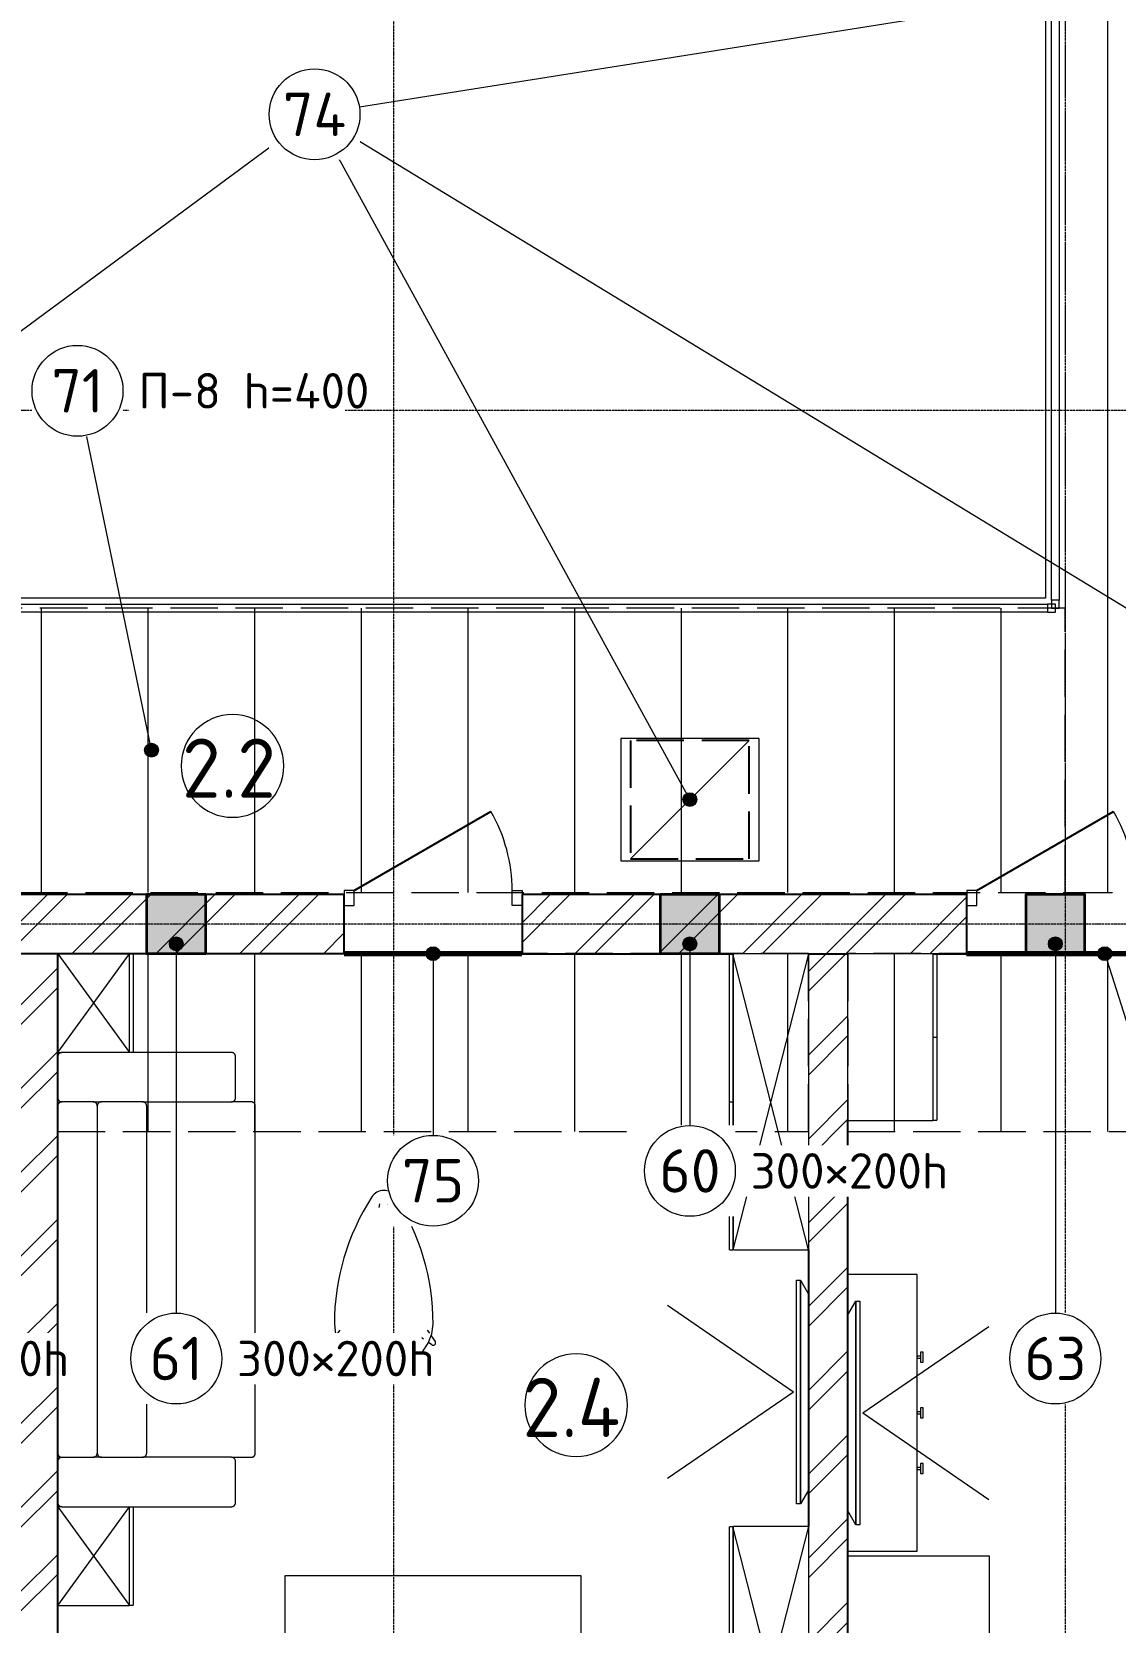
# Model space of a CAD drawing. Header units: millimetres. Extents: x -5016 to 63303, y -6019 to 98943.
# Drawn here: x 4269 to 9753, y 42765 to 50818 of the extents above; entities that cross this region are included whole.
import ezdxf
from ezdxf.enums import TextEntityAlignment as Align

# ---------------------------------------------------------------- set-up
doc = ezdxf.new("R2010")
doc.units = ezdxf.units.MM
doc.linetypes.add('ОВ_ШТРИХ', pattern=[330, 240, -90])
doc.linetypes.add('Осевая 12-2-2', pattern=[16, 12, -2, 0, -2])
for name, color, linetype, lineweight in [('A-AREA-IDEN', 8, 'Continuous', 13), ('A-DETL-GENF', 9, 'Continuous', 13), ('A-DOOR', 8, 'Continuous', 13), ('A-FLOR', 9, 'Continuous', 13), ('A-GLAZ-CWMG', 8, 'Continuous', 13), ('A-WALL', 8, 'Continuous', 13), ('A-WALL-PATT', 8, 'Continuous', 13), ('I-FURN', 9, 'Continuous', 13), ('M-EQPM', 9, 'Continuous', 13), ('S-GRID', 8, 'Continuous', 13), ('АР_подложка', 8, 'Continuous', 13), ('ТЗ_АР', 5, 'Continuous', 35), ('ТЗ_АР_зоны', 5, 'Continuous', 13), ('ТЗ_АР_марки', 7, 'Continuous', 18), ('ТЗ_контекст', 8, 'Continuous', 18)]:
    doc.layers.add(name, color=color, linetype=linetype, lineweight=lineweight)
doc.styles.add('GOST', font='isocpeur.ttf', dxfattribs={"width": 0.9})
doc.styles.add('GOST Common', font='GOST_Common.ttf', dxfattribs={"height": 300})
pattern_1 = [(45, (0, 0), (-212.132, 212.132), []), (45, (0, 100), (-212.132, 212.132), [])]

# ---------------------------------------------------------------- blocks, each defined once
blk = doc.blocks.new('INT 18 Шкаф - INT 18 Шкаф-1564877-Этаж 2 - Планировка')
at = {"layer": 'I-FURN'}
for p, q in [((-421, 100), (-0.8, 100)), ((-421, 100), (-421, 82)), ((-0.8, 82), (-421, 82)), ((-0.8, 82), (-0.8, 100)), ((0.8, 100), (421, 100)), ((0.8, 100), (0.8, 82)), ((421, 82), (0.8, 82)), ((421, 82), (421, 100)), ((-422.5, 80), (-422.5, -350)), ((-422.5, 80), (422.5, 80)), ((422.5, -350), (422.5, 80)), ((422.5, -350), (-422.5, -350))]:
    blk.add_line(p, q, dxfattribs=at)
blk = doc.blocks.new('INT Диван прямой - INT Диван прямой-1564975-Этаж 2 - Планировка')
at = {"layer": 'I-FURN'}
for p, q in [((-1150, 579), (-1150, -279)), ((-900, 579), (-900, 421)), ((900, 421), (900, 579)), ((1150, -279), (1150, 579)), ((-900, 379), (-900, 421)), ((900, 421), (900, 379)), ((-900, 379), (-900, 171)), ((879, 400), (-879, 400)), ((900, 171), (900, 379)), ((-900, -279), (-900, 171)), ((900, 171), (900, -279)), ((-879, 150), (879, 150)), ((-1129, -300), (-921, -300)), ((-900, -279), (-900, -379)), ((900, -379), (900, -279)), ((921, -300), (1129, -300)), ((-879, -400), (879, -400))]:
    blk.add_line(p, q, dxfattribs=at)
at = {"layer": 'I-FURN', "flags": 128}
for points in [[(-1129, 600), (-1129.8, 600), (-1130.7, 599.9), (-1131.5, 599.8), (-1132.3, 599.7), (-1133.2, 599.6), (-1134, 599.4), (-1134.8, 599.2), (-1135.6, 598.9), (-1136.4, 598.7), (-1137.2, 598.3), (-1137.9, 598), (-1138.7, 597.6), (-1139.4, 597.2), (-1140.2, 596.8), (-1140.9, 596.3), (-1141.5, 595.8), (-1142.2, 595.3), (-1142.8, 594.8), (-1143.5, 594.2), (-1144.1, 593.6), (-1144.6, 593), (-1145.2, 592.4), (-1145.7, 591.7), (-1146.2, 591), (-1146.7, 590.3), (-1147.1, 589.6), (-1147.5, 588.9), (-1147.9, 588.1), (-1148.3, 587.4), (-1148.6, 586.6), (-1148.9, 585.8), (-1149.1, 585), (-1149.3, 584.2), (-1149.5, 583.4), (-1149.7, 582.6), (-1149.8, 581.7), (-1149.9, 580.9), (-1150, 580.1), (-1150, 579.2), (-1150, 579)], [(-900, 579), (-900, 579.8), (-900.1, 580.7), (-900.2, 581.5), (-900.3, 582.3), (-900.4, 583.2), (-900.6, 584), (-900.8, 584.8), (-901.1, 585.6), (-901.3, 586.4), (-901.7, 587.2), (-902, 587.9), (-902.4, 588.7), (-902.8, 589.4), (-903.2, 590.2), (-903.7, 590.9), (-904.2, 591.5), (-904.7, 592.2), (-905.2, 592.8), (-905.8, 593.5), (-906.4, 594.1), (-907, 594.6), (-907.6, 595.2), (-908.3, 595.7), (-909, 596.2), (-909.7, 596.7), (-910.4, 597.1), (-911.1, 597.5), (-911.9, 597.9), (-912.6, 598.3), (-913.4, 598.6), (-914.2, 598.9), (-915, 599.1), (-915.8, 599.3), (-916.6, 599.5), (-917.4, 599.7), (-918.3, 599.8), (-919.1, 599.9), (-919.9, 600), (-920.8, 600), (-921, 600)], [(-879, 600), (-879.8, 600), (-880.7, 599.9), (-881.5, 599.8), (-882.3, 599.7), (-883.2, 599.6), (-884, 599.4), (-884.8, 599.2), (-885.6, 598.9), (-886.4, 598.7), (-887.2, 598.3), (-887.9, 598), (-888.7, 597.6), (-889.4, 597.2), (-890.2, 596.8), (-890.9, 596.3), (-891.5, 595.8), (-892.2, 595.3), (-892.8, 594.8), (-893.5, 594.2), (-894.1, 593.6), (-894.6, 593), (-895.2, 592.4), (-895.7, 591.7), (-896.2, 591), (-896.7, 590.3), (-897.1, 589.6), (-897.5, 588.9), (-897.9, 588.1), (-898.3, 587.4), (-898.6, 586.6), (-898.9, 585.8), (-899.1, 585), (-899.3, 584.2), (-899.5, 583.4), (-899.7, 582.6), (-899.8, 581.7), (-899.9, 580.9), (-900, 580.1), (-900, 579.2), (-900, 579)], [(900, 579), (900, 579.8), (899.9, 580.7), (899.8, 581.5), (899.7, 582.3), (899.6, 583.2), (899.4, 584), (899.2, 584.8), (898.9, 585.6), (898.7, 586.4), (898.3, 587.2), (898, 587.9), (897.6, 588.7), (897.2, 589.4), (896.8, 590.2), (896.3, 590.9), (895.8, 591.5), (895.3, 592.2), (894.8, 592.8), (894.2, 593.5), (893.6, 594.1), (893, 594.6), (892.4, 595.2), (891.7, 595.7), (891, 596.2), (890.3, 596.7), (889.6, 597.1), (888.9, 597.5), (888.1, 597.9), (887.4, 598.3), (886.6, 598.6), (885.8, 598.9), (885, 599.1), (884.2, 599.3), (883.4, 599.5), (882.6, 599.7), (881.7, 599.8), (880.9, 599.9), (880.1, 600), (879.2, 600), (879, 600)], [(921, 600), (920.2, 600), (919.3, 599.9), (918.5, 599.8), (917.7, 599.7), (916.8, 599.6), (916, 599.4), (915.2, 599.2), (914.4, 598.9), (913.6, 598.7), (912.8, 598.3), (912.1, 598), (911.3, 597.6), (910.6, 597.2), (909.8, 596.8), (909.1, 596.3), (908.5, 595.8), (907.8, 595.3), (907.2, 594.8), (906.5, 594.2), (905.9, 593.6), (905.4, 593), (904.8, 592.4), (904.3, 591.7), (903.8, 591), (903.3, 590.3), (902.9, 589.6), (902.5, 588.9), (902.1, 588.1), (901.7, 587.4), (901.4, 586.6), (901.1, 585.8), (900.9, 585), (900.7, 584.2), (900.5, 583.4), (900.3, 582.6), (900.2, 581.7), (900.1, 580.9), (900, 580.1), (900, 579.2), (900, 579)], [(1150, 579), (1150, 579.8), (1149.9, 580.7), (1149.8, 581.5), (1149.7, 582.3), (1149.6, 583.2), (1149.4, 584), (1149.2, 584.8), (1148.9, 585.6), (1148.7, 586.4), (1148.3, 587.2), (1148, 587.9), (1147.6, 588.7), (1147.2, 589.4), (1146.8, 590.2), (1146.3, 590.9), (1145.8, 591.5), (1145.3, 592.2), (1144.8, 592.8), (1144.2, 593.5), (1143.6, 594.1), (1143, 594.6), (1142.4, 595.2), (1141.7, 595.7), (1141, 596.2), (1140.3, 596.7), (1139.6, 597.1), (1138.9, 597.5), (1138.1, 597.9), (1137.4, 598.3), (1136.6, 598.6), (1135.8, 598.9), (1135, 599.1), (1134.2, 599.3), (1133.4, 599.5), (1132.6, 599.7), (1131.7, 599.8), (1130.9, 599.9), (1130.1, 600), (1129.2, 600), (1129, 600)], [(-900, 421), (-900, 420.2), (-899.9, 419.3), (-899.8, 418.5), (-899.7, 417.7), (-899.6, 416.8), (-899.4, 416), (-899.2, 415.2), (-898.9, 414.4), (-898.7, 413.6), (-898.3, 412.8), (-898, 412.1), (-897.6, 411.3), (-897.2, 410.6), (-896.8, 409.8), (-896.3, 409.1), (-895.8, 408.5), (-895.3, 407.8), (-894.8, 407.2), (-894.2, 406.5), (-893.6, 405.9), (-893, 405.4), (-892.4, 404.8), (-891.7, 404.3), (-891, 403.8), (-890.3, 403.3), (-889.6, 402.9), (-888.9, 402.5), (-888.1, 402.1), (-887.4, 401.7), (-886.6, 401.4), (-885.8, 401.1), (-885, 400.9), (-884.2, 400.7), (-883.4, 400.5), (-882.6, 400.3), (-881.7, 400.2), (-880.9, 400.1), (-880.1, 400), (-879.2, 400), (-879, 400)], [(879, 400), (879.8, 400), (880.7, 400.1), (881.5, 400.2), (882.3, 400.3), (883.2, 400.4), (884, 400.6), (884.8, 400.8), (885.6, 401.1), (886.4, 401.3), (887.2, 401.7), (887.9, 402), (888.7, 402.4), (889.4, 402.8), (890.2, 403.2), (890.9, 403.7), (891.5, 404.2), (892.2, 404.7), (892.8, 405.2), (893.5, 405.8), (894.1, 406.4), (894.6, 407), (895.2, 407.6), (895.7, 408.3), (896.2, 409), (896.7, 409.7), (897.1, 410.4), (897.5, 411.1), (897.9, 411.9), (898.3, 412.6), (898.6, 413.4), (898.9, 414.2), (899.1, 415), (899.3, 415.8), (899.5, 416.6), (899.7, 417.4), (899.8, 418.3), (899.9, 419.1), (900, 419.9), (900, 420.8), (900, 421)], [(-879, 400), (-879.8, 400), (-880.7, 399.9), (-881.5, 399.8), (-882.3, 399.7), (-883.2, 399.6), (-884, 399.4), (-884.8, 399.2), (-885.6, 398.9), (-886.4, 398.7), (-887.2, 398.3), (-887.9, 398), (-888.7, 397.6), (-889.4, 397.2), (-890.2, 396.8), (-890.9, 396.3), (-891.5, 395.8), (-892.2, 395.3), (-892.8, 394.8), (-893.5, 394.2), (-894.1, 393.6), (-894.6, 393), (-895.2, 392.4), (-895.7, 391.7), (-896.2, 391), (-896.7, 390.3), (-897.1, 389.6), (-897.5, 388.9), (-897.9, 388.1), (-898.3, 387.4), (-898.6, 386.6), (-898.9, 385.8), (-899.1, 385), (-899.3, 384.2), (-899.5, 383.4), (-899.7, 382.6), (-899.8, 381.7), (-899.9, 380.9), (-900, 380.1), (-900, 379.2), (-900, 379)], [(-879, 400), (-879.8, 400), (-880.7, 399.9), (-881.5, 399.8), (-882.3, 399.7), (-883.2, 399.6), (-884, 399.4), (-884.8, 399.2), (-885.6, 398.9), (-886.4, 398.7), (-887.2, 398.3), (-887.9, 398), (-888.7, 397.6), (-889.4, 397.2), (-890.2, 396.8), (-890.9, 396.3), (-891.5, 395.8), (-892.2, 395.3), (-892.8, 394.8), (-893.5, 394.2), (-894.1, 393.6), (-894.6, 393), (-895.2, 392.4), (-895.7, 391.7), (-896.2, 391), (-896.7, 390.3), (-897.1, 389.6), (-897.5, 388.9), (-897.9, 388.1), (-898.3, 387.4), (-898.6, 386.6), (-898.9, 385.8), (-899.1, 385), (-899.3, 384.2), (-899.5, 383.4), (-899.7, 382.6), (-899.8, 381.7), (-899.9, 380.9), (-900, 380.1), (-900, 379.2)], [(900, 379), (900, 379.8), (899.9, 380.7), (899.8, 381.5), (899.7, 382.3), (899.6, 383.2), (899.4, 384), (899.2, 384.8), (898.9, 385.6), (898.7, 386.4), (898.3, 387.2), (898, 387.9), (897.6, 388.7), (897.2, 389.4), (896.8, 390.2), (896.3, 390.9), (895.8, 391.5), (895.3, 392.2), (894.8, 392.8), (894.2, 393.5), (893.6, 394.1), (893, 394.6), (892.4, 395.2), (891.7, 395.7), (891, 396.2), (890.3, 396.7), (889.6, 397.1), (888.9, 397.5), (888.1, 397.9), (887.4, 398.3), (886.6, 398.6), (885.8, 398.9), (885, 399.1), (884.2, 399.3), (883.4, 399.5), (882.6, 399.7), (881.7, 399.8), (880.9, 399.9), (880.1, 400), (879.2, 400), (879, 400)], [(900, 379), (900, 379.8), (899.9, 380.7), (899.8, 381.5), (899.7, 382.3), (899.6, 383.2), (899.4, 384), (899.2, 384.8), (898.9, 385.6), (898.7, 386.4), (898.3, 387.2), (898, 387.9), (897.6, 388.7), (897.2, 389.4), (896.8, 390.2), (896.3, 390.9), (895.8, 391.5), (895.3, 392.2), (894.8, 392.8), (894.2, 393.5), (893.6, 394.1), (893, 394.6), (892.4, 395.2), (891.7, 395.7), (891, 396.2), (890.3, 396.7), (889.6, 397.1), (888.9, 397.5), (888.1, 397.9), (887.4, 398.3), (886.6, 398.6), (885.8, 398.9), (885, 399.1), (884.2, 399.3), (883.4, 399.5), (882.6, 399.7), (881.7, 399.8), (880.9, 399.9), (880.1, 400), (879.2, 400), (879, 400)], [(-900, 171), (-900, 170.2), (-899.9, 169.3), (-899.8, 168.5), (-899.7, 167.7), (-899.6, 166.8), (-899.4, 166), (-899.2, 165.2), (-898.9, 164.4), (-898.7, 163.6), (-898.3, 162.8), (-898, 162.1), (-897.6, 161.3), (-897.2, 160.6), (-896.8, 159.8), (-896.3, 159.1), (-895.8, 158.5), (-895.3, 157.8), (-894.8, 157.2), (-894.2, 156.5), (-893.6, 155.9), (-893, 155.4), (-892.4, 154.8), (-891.7, 154.3), (-891, 153.8), (-890.3, 153.3), (-889.6, 152.9), (-888.9, 152.5), (-888.1, 152.1), (-887.4, 151.7), (-886.6, 151.4), (-885.8, 151.1), (-885, 150.9), (-884.2, 150.7), (-883.4, 150.5), (-882.6, 150.3), (-881.7, 150.2), (-880.9, 150.1), (-880.1, 150), (-879.2, 150), (-879, 150)], [(879, 150), (879.8, 150), (880.7, 150.1), (881.5, 150.2), (882.3, 150.3), (883.2, 150.4), (884, 150.6), (884.8, 150.8), (885.6, 151.1), (886.4, 151.3), (887.2, 151.7), (887.9, 152), (888.7, 152.4), (889.4, 152.8), (890.2, 153.2), (890.9, 153.7), (891.5, 154.2), (892.2, 154.7), (892.8, 155.2), (893.5, 155.8), (894.1, 156.4), (894.6, 157), (895.2, 157.6), (895.7, 158.3), (896.2, 159), (896.7, 159.7), (897.1, 160.4), (897.5, 161.1), (897.9, 161.9), (898.3, 162.6), (898.6, 163.4), (898.9, 164.2), (899.1, 165), (899.3, 165.8), (899.5, 166.6), (899.7, 167.4), (899.8, 168.3), (899.9, 169.1), (900, 169.9), (900, 170.8), (900, 171)], [(-1150, -279), (-1150, -279.8), (-1149.9, -280.7), (-1149.8, -281.5), (-1149.7, -282.3), (-1149.6, -283.2), (-1149.4, -284), (-1149.2, -284.8), (-1148.9, -285.6), (-1148.7, -286.4), (-1148.3, -287.2), (-1148, -287.9), (-1147.6, -288.7), (-1147.2, -289.4), (-1146.8, -290.2), (-1146.3, -290.9), (-1145.8, -291.5), (-1145.3, -292.2), (-1144.8, -292.8), (-1144.2, -293.5), (-1143.6, -294.1), (-1143, -294.6), (-1142.4, -295.2), (-1141.7, -295.7), (-1141, -296.2), (-1140.3, -296.7), (-1139.6, -297.1), (-1138.9, -297.5), (-1138.1, -297.9), (-1137.4, -298.3), (-1136.6, -298.6), (-1135.8, -298.9), (-1135, -299.1), (-1134.2, -299.3), (-1133.4, -299.5), (-1132.6, -299.7), (-1131.7, -299.8), (-1130.9, -299.9), (-1130.1, -300), (-1129.2, -300), (-1129, -300)], [(-921, -300), (-920.2, -300), (-919.3, -299.9), (-918.5, -299.8), (-917.7, -299.7), (-916.8, -299.6), (-916, -299.4), (-915.2, -299.2), (-914.4, -298.9), (-913.6, -298.7), (-912.8, -298.3), (-912.1, -298), (-911.3, -297.6), (-910.6, -297.2), (-909.8, -296.8), (-909.1, -296.3), (-908.5, -295.8), (-907.8, -295.3), (-907.2, -294.8), (-906.5, -294.2), (-905.9, -293.6), (-905.4, -293), (-904.8, -292.4), (-904.3, -291.7), (-903.8, -291), (-903.3, -290.3), (-902.9, -289.6), (-902.5, -288.9), (-902.1, -288.1), (-901.7, -287.4), (-901.4, -286.6), (-901.1, -285.8), (-900.9, -285), (-900.7, -284.2), (-900.5, -283.4), (-900.3, -282.6), (-900.2, -281.7), (-900.1, -280.9), (-900, -280.1), (-900, -279.2), (-900, -279)], [(900, -279), (900, -279.8), (900.1, -280.7), (900.2, -281.5), (900.3, -282.3), (900.4, -283.2), (900.6, -284), (900.8, -284.8), (901.1, -285.6), (901.3, -286.4), (901.7, -287.2), (902, -287.9), (902.4, -288.7), (902.8, -289.4), (903.2, -290.2), (903.7, -290.9), (904.2, -291.5), (904.7, -292.2), (905.2, -292.8), (905.8, -293.5), (906.4, -294.1), (907, -294.6), (907.6, -295.2), (908.3, -295.7), (909, -296.2), (909.7, -296.7), (910.4, -297.1), (911.1, -297.5), (911.9, -297.9), (912.6, -298.3), (913.4, -298.6), (914.2, -298.9), (915, -299.1), (915.8, -299.3), (916.6, -299.5), (917.4, -299.7), (918.3, -299.8), (919.1, -299.9), (919.9, -300), (920.8, -300), (921, -300)], [(1129, -300), (1129.8, -300), (1130.7, -299.9), (1131.5, -299.8), (1132.3, -299.7), (1133.2, -299.6), (1134, -299.4), (1134.8, -299.2), (1135.6, -298.9), (1136.4, -298.7), (1137.2, -298.3), (1137.9, -298), (1138.7, -297.6), (1139.4, -297.2), (1140.2, -296.8), (1140.9, -296.3), (1141.5, -295.8), (1142.2, -295.3), (1142.8, -294.8), (1143.5, -294.2), (1144.1, -293.6), (1144.6, -293), (1145.2, -292.4), (1145.7, -291.7), (1146.2, -291), (1146.7, -290.3), (1147.1, -289.6), (1147.5, -288.9), (1147.9, -288.1), (1148.3, -287.4), (1148.6, -286.6), (1148.9, -285.8), (1149.1, -285), (1149.3, -284.2), (1149.5, -283.4), (1149.7, -282.6), (1149.8, -281.7), (1149.9, -280.9), (1150, -280.1), (1150, -279.2), (1150, -279)], [(-900, -379), (-900, -379.8), (-899.9, -380.7), (-899.8, -381.5), (-899.7, -382.3), (-899.6, -383.2), (-899.4, -384), (-899.2, -384.8), (-898.9, -385.6), (-898.7, -386.4), (-898.3, -387.2), (-898, -387.9), (-897.6, -388.7), (-897.2, -389.4), (-896.8, -390.2), (-896.3, -390.9), (-895.8, -391.5), (-895.3, -392.2), (-894.8, -392.8), (-894.2, -393.5), (-893.6, -394.1), (-893, -394.6), (-892.4, -395.2), (-891.7, -395.7), (-891, -396.2), (-890.3, -396.7), (-889.6, -397.1), (-888.9, -397.5), (-888.1, -397.9), (-887.4, -398.3), (-886.6, -398.6), (-885.8, -398.9), (-885, -399.1), (-884.2, -399.3), (-883.4, -399.5), (-882.6, -399.7), (-881.7, -399.8), (-880.9, -399.9), (-880.1, -400), (-879.2, -400), (-879, -400)], [(879, -400), (879.8, -400), (880.7, -399.9), (881.5, -399.8), (882.3, -399.7), (883.2, -399.6), (884, -399.4), (884.8, -399.2), (885.6, -398.9), (886.4, -398.7), (887.2, -398.3), (887.9, -398), (888.7, -397.6), (889.4, -397.2), (890.2, -396.8), (890.9, -396.3), (891.5, -395.8), (892.2, -395.3), (892.8, -394.8), (893.5, -394.2), (894.1, -393.6), (894.6, -393), (895.2, -392.4), (895.7, -391.7), (896.2, -391), (896.7, -390.3), (897.1, -389.6), (897.5, -388.9), (897.9, -388.1), (898.3, -387.4), (898.6, -386.6), (898.9, -385.8), (899.1, -385), (899.3, -384.2), (899.5, -383.4), (899.7, -382.6), (899.8, -381.7), (899.9, -380.9), (900, -380.1), (900, -379.2), (900, -379)]]:
    blk.add_lwpolyline(points, dxfattribs=at)
blk = doc.blocks.new('INT Стол дизайнерский 5 - INT Стол дизайнерский 5-1565017-Этаж 2 - Планировка')
at = {"layer": 'I-FURN'}
for p, q in [((-330.3, 242.9), (-319, 226.7)), ((-312.9, 260.3), (-284.1, 240.2)), ((-301.9, 202), (-290.5, 185.7)), ((-272, 231.9), (-255.7, 220.5)), ((384, 21.1), (364.5, 24.6)), ((384, -21.1), (364.5, -24.6)), ((-330.3, -242.9), (-319, -226.7)), ((-284.1, -240.2), (-312.9, -260.3)), ((-301.9, -202), (-290.5, -185.7)), ((-255.7, -220.5), (-272, -231.9))]:
    blk.add_line(p, q, dxfattribs=at)
at = {"layer": 'I-FURN', "flags": 128}
blk.add_lwpolyline([(-225, 250), (-275.1, 243.7), (-322.6, 225.2), (-365.3, 195.5), (-400.9, 155.9), (-427.7, 108.5), (-444.4, 55.6), (-450, 0), (-444.4, -55.6), (-427.7, -108.5), (-400.9, -155.9), (-365.3, -195.5), (-322.6, -225.2), (-275.1, -243.7), (-225, -250)], dxfattribs=at)
at = {"layer": 'I-FURN'}
for centre, radius, start, end in [((-320, 250), 12.5, 45, 180), ((-320, 250), 12.5, 180, 225), ((-225, -935.1), 1185.1, 57.1055, 90), ((379.8, 0), 71.5, 0, 57.1055), ((-225, 935.1), 1185.1, 270, 302.8945), ((379.8, 0), 71.5, 302.8945, 0), ((-320, -250), 12.5, 135, 180), ((-320, -250), 12.5, 180, 315)]:
    blk.add_arc(centre, radius, start, end, dxfattribs=at)
blk = doc.blocks.new('ТВ - Плоский экран1 - ТВ 60_ 3-1356783-Этаж 2 - Планировка')
at = {"layer": 'M-EQPM'}
for p, q in [((-570.5, 18.5), (-500.5, 58.5)), ((-570.5, -1.5), (-570.5, 18.5)), ((-570.5, 18.5), (562.6, 18.5)), ((562.6, 18.5), (-570.5, 18.5)), ((492.6, 58.5), (562.6, 18.5)), ((562.6, 18.5), (562.6, -1.5)), ((562.6, -1.5), (-570.5, -1.5)), ((-3.9, -16.5), (-441.8, -655.4)), ((-3.9, -16.5), (433.9, -655.4))]:
    blk.add_line(p, q, dxfattribs=at)
blk = doc.blocks.new('Прямоугольный импост - Прямоугольный импост чёрный-1565332-Этаж 2 - Планировка')
at = {"layer": 'A-GLAZ-CWMG'}
for p, q in [((2408.2, 12552.6), (2408.2, 12592.6)), ((2408.2, 12592.6), (11578.2, 12592.6)), ((11578.2, 12592.6), (11578.2, 12552.6)), ((11578.2, 12552.6), (2408.2, 12552.6))]:
    blk.add_line(p, q, dxfattribs=at)
blk = doc.blocks.new('Прямоугольный импост - Прямоугольный импост чёрный-1565335-Этаж 2 - Планировка')
at = {"layer": 'A-GLAZ-CWMG'}
for p, q in [((0, 20), (-40, 20)), ((-40, 20), (-40, -20)), ((0, -20), (0, 20)), ((-40, -20), (0, -20))]:
    blk.add_line(p, q, dxfattribs=at)
blk = doc.blocks.new('Прямоугольный импост - Прямоугольный импост чёрный-1565337-Этаж 2 - Планировка')
at = {"layer": 'A-GLAZ-CWMG'}
for p, q in [((11598.2, 15652.6), (11638.2, 15652.6)), ((11598.2, 12612.6), (11598.2, 15652.6)), ((11638.2, 15652.6), (11638.2, 12612.6)), ((11638.2, 12612.6), (11598.2, 12612.6))]:
    blk.add_line(p, q, dxfattribs=at)
blk = doc.blocks.new('Прямоугольный импост - Прямоугольный импост чёрный-V4-Этаж 2 - Планировка')
at = {"layer": 'A-GLAZ-CWMG'}
for p, q in [((-40, -20), (-40, 20)), ((-40, 20), (0, 20)), ((0, 20), (0, -20)), ((0, -20), (-40, -20))]:
    blk.add_line(p, q, dxfattribs=at)
blk = doc.blocks.new('INT 19 Дверь межкомнатная одностворчатая - 900 х 2370 _800_ Глухое П-НАР-1569046-Этаж 2 - Планировка')
at = {"layer": 'A-DOOR', "lineweight": 25}
blk.add_line((-400, 170), (292.8, 570), dxfattribs=at)
at = {"layer": 'A-DOOR'}
for p, q in [((-400, 170), (-450, 170)), ((-450, 170), (-450, 95)), ((-400, 95), (-400, 170)), ((400, 95), (400, 170)), ((400, 170), (450, 170)), ((450, 170), (450, 95)), ((-450, 95), (-400, 95)), ((450, 95), (400, 95))]:
    blk.add_line(p, q, dxfattribs=at)
blk.add_arc((-400, 170), 800, 360, 30, dxfattribs=at)
blk = doc.blocks.new('INT 18 Шкаф-ящики - INT 18 Шкаф-ящики-1565508-Этаж 2 - Планировка')
at = {"layer": 'I-FURN'}
for p, q in [((750, 350), (-750, 350)), ((-750, 350), (-750, -350)), ((750, -350), (750, 350)), ((-750, -350), (750, -350))]:
    blk.add_line(p, q, dxfattribs=at)
blk = doc.blocks.new('INT 18 Шкаф - INT 18 Шкаф-1565524-Этаж 2 - Планировка')
at = {"layer": 'A-DETL-GENF'}
for p, q in [((250, 350), (-250, -13.2)), ((-250, 350), (250, -13.2))]:
    blk.add_line(p, q, dxfattribs=at)
at = {"layer": 'I-FURN'}
for p, q in [((-250, 350), (-250, 329)), ((250, -11.2), (-250, -11.2)), ((-248.5, -13.2), (248.5, -13.2)), ((-248.5, -13.2), (-248.5, -31.2)), ((248.5, -31.2), (-248.5, -31.2)), ((248.5, -31.2), (248.5, -13.2))]:
    blk.add_line(p, q, dxfattribs=at)
blk = doc.blocks.new('INT 18 Шкаф - INT 18 Шкаф-V6-Этаж 2 - Планировка')
at = {"layer": 'A-DETL-GENF'}
for p, q in [((250, 350), (-250, -13.2)), ((-250, 350), (250, -13.2))]:
    blk.add_line(p, q, dxfattribs=at)
at = {"layer": 'I-FURN'}
for p, q in [((-250, 350), (-250, -11.2)), ((250, 329), (250, 350)), ((250, -11.2), (-250, -11.2)), ((-248.5, -13.2), (248.5, -13.2)), ((-248.5, -13.2), (-248.5, -31.2)), ((248.5, -31.2), (-248.5, -31.2)), ((248.5, -31.2), (248.5, -13.2))]:
    blk.add_line(p, q, dxfattribs=at)
blk = doc.blocks.new('INT 18 Шкаф - INT 18 Шкаф-1565554-Этаж 2 - Планировка')
at = {"layer": 'A-DETL-GENF'}
for p, q in [((750, 350), (-750, -32)), ((-750, 350), (750, -32))]:
    blk.add_line(p, q, dxfattribs=at)
at = {"layer": 'I-FURN'}
for p, q in [((-750, 350), (750, 350)), ((-750, 350), (-750, -30)), ((750, -30), (750, 350)), ((750, -30), (-750, -30)), ((-748.5, -32), (-0.8, -32)), ((-748.5, -32), (-748.5, -50)), ((-0.8, -50), (-748.5, -50)), ((-0.8, -50), (-0.8, -32)), ((0.8, -32), (748.5, -32)), ((0.8, -32), (0.8, -50)), ((748.5, -50), (0.8, -50)), ((748.5, -50), (748.5, -32))]:
    blk.add_line(p, q, dxfattribs=at)
blk = doc.blocks.new('INT 15 Тумба - INT 15 Тумба-1565934-Этаж 2 - Планировка')
at = {"layer": 'I-FURN'}
for p, q in [((-256.7, 180), (-306.7, 180)), ((-306.7, 180), (-306.7, 168)), ((-306.7, 168), (-256.7, 168)), ((-286.7, 171), (-286.7, 150)), ((-276.7, 150), (-276.7, 171)), ((-256.7, 168), (-256.7, 180)), ((25, 180), (-25, 180)), ((-25, 180), (-25, 168)), ((-25, 168), (25, 168)), ((-5, 171), (-5, 150)), ((5, 150), (5, 171)), ((25, 168), (25, 180)), ((306.7, 180), (256.7, 180)), ((256.7, 180), (256.7, 168)), ((256.7, 168), (306.7, 168)), ((276.7, 171), (276.7, 150)), ((286.7, 150), (286.7, 171)), ((306.7, 168), (306.7, 180)), ((700, 150), (-700, 150)), ((-700, 150), (-700, -200)), ((-286.7, 150), (-286.5, 150)), ((-286.7, 150), (-284.2, 150)), ((-279.2, 150), (-276.7, 150)), ((-276.8, 150), (-276.7, 150)), ((-5, 150), (-4.8, 150)), ((-5, 150), (-2.5, 150)), ((2.5, 150), (5, 150)), ((4.8, 150), (5, 150)), ((276.7, 150), (276.8, 150)), ((276.7, 150), (279.2, 150)), ((284.2, 150), (286.7, 150)), ((286.5, 150), (286.7, 150)), ((700, -200), (700, 150))]:
    blk.add_line(p, q, dxfattribs=at)
blk = doc.blocks.new('ТВ - Плоский экран1 - ТВ 60_ 3-1565984-Этаж 2 - Планировка')
at = {"layer": 'M-EQPM'}
for p, q in [((-3.9, 16.5), (-441.8, 655.4)), ((-3.9, 16.5), (433.9, 655.4)), ((-570.5, -18.5), (-570.5, 1.5)), ((-570.5, 1.5), (562.6, 1.5)), ((562.6, 1.5), (562.6, -18.5)), ((562.6, -18.5), (-570.5, -18.5)), ((-500.5, -58.5), (-570.5, -18.5)), ((-570.5, -18.5), (562.6, -18.5)), ((562.6, -18.5), (492.6, -58.5))]:
    blk.add_line(p, q, dxfattribs=at)
blk = doc.blocks.new('INT 18 Шкаф - INT 18 Шкаф-1565985-Этаж 2 - Планировка')
at = {"layer": 'A-DETL-GENF'}
for p, q in [((750, -350), (-750, 32)), ((-750, -350), (750, 32))]:
    blk.add_line(p, q, dxfattribs=at)
at = {"layer": 'I-FURN'}
for p, q in [((-750, 30), (-750, -350)), ((-750, 30), (750, 30)), ((-748.5, 50), (-0.8, 50)), ((-748.5, 50), (-748.5, 32)), ((-0.8, 32), (-748.5, 32)), ((-0.8, 32), (-0.8, 50)), ((0.8, 50), (748.5, 50)), ((0.8, 50), (0.8, 32)), ((748.5, 32), (0.8, 32)), ((748.5, 32), (748.5, 50)), ((750, -350), (750, 30)), ((750, -350), (-750, -350))]:
    blk.add_line(p, q, dxfattribs=at)
blk = doc.blocks.new('INT 18 Шкаф-ящики - INT 18 Шкаф-ящики-1566035-Этаж 2 - Планировка')
at = {"layer": 'I-FURN'}
for p, q in [((754.8, 366.7), (-754.8, 366.7)), ((-754.8, 366.7), (-754.8, -350)), ((754.8, -350), (754.8, 366.7))]:
    blk.add_line(p, q, dxfattribs=at)
blk = doc.blocks.new('INT Марка помещения - Номер помещения _ Площадь _ Имя-1615504-Этаж 2 - Планировка')
at = {"layer": 'A-AREA-IDEN'}
for start, end in [(360, 180), (180, 360)]:
    blk.add_arc((0, 0), 2.6, start, end, dxfattribs=at)
blk = doc.blocks.new('АР_plan2')
at = {"layer": 'A-WALL-PATT', "lineweight": 9}
h = blk.add_hatch(dxfattribs=at)
h.set_pattern_fill('FP_1', color=256, style=0, pattern_type=2)
h.set_pattern_definition(pattern_1)
h.paths.add_polyline_path([(14568.2, 10822.6), (14568.2, 11122.6), (12070.2, 11122.6), (12070.2, 10822.6), (14485.7, 10822.6)])
h.paths.add_polyline_path([(10875.4, 10822.6), (11170.2, 10822.6), (11170.2, 11122.6), (8918.2, 11122.6), (8918.2, 10822.6), (10568.2, 10822.6)])
h.paths.add_polyline_path([(8018.2, 10822.6), (8018.2, 11122.6), (5768.2, 11122.6), (5768.2, 10822.6), (7987.2, 10822.6)])
h.paths.add_polyline_path([(4808.2, 10822.6), (4868.2, 10822.6), (4868.2, 11122.6), (2368.2, 11122.6), (2368.2, 10822.6), (3654.8, 10822.6)])
h = blk.add_hatch(dxfattribs=at)
h.set_pattern_fill('FP_1', color=256, style=0, pattern_type=2)
h.set_pattern_definition(pattern_1)
h.paths.add_polyline_path([(6368.2, 5972.6), (6568.2, 5972.6), (6568.2, 10822.6), (6368.2, 10822.6), (6368.2, 6431.3)])
h = blk.add_hatch(dxfattribs=at)
h.set_pattern_fill('FP_1', color=256, style=0, pattern_type=2)
h.set_pattern_definition(pattern_1)
h.paths.add_polyline_path([(10568.2, 5972.6), (10568.2, 10822.6), (10368.2, 10822.6), (10368.2, 5972.6)])
at = {"layer": 'A-FLOR'}
for p, q in [((11568.2, 15692.6), (11568.2, 12622.6)), ((11568.2, 12622.6), (2368.2, 12622.6))]:
    blk.add_line(p, q, dxfattribs=at)
at = {"layer": 'A-WALL', "lineweight": 25}
for p, q in [((8018.2, 11122.6), (5768.2, 11122.6)), ((8018.2, 10822.6), (8018.2, 11122.6)), ((11170.2, 11122.6), (8918.2, 11122.6)), ((8918.2, 11122.6), (8918.2, 10822.6)), ((11170.2, 10822.6), (11170.2, 11122.6)), ((8018.2, 10822.6), (6368.2, 10822.6)), ((6568.2, 5972.6), (6568.2, 10822.6)), ((8918.2, 10822.6), (9988.2, 10822.6)), ((10368.2, 10822.6), (10568.2, 10822.6)), ((10998.2, 10822.6), (11170.2, 10822.6)), ((10568.2, 5972.6), (10568.2, 9977.6)), ((10368.2, 9322.6), (10368.2, 7922.6))]:
    blk.add_line(p, q, dxfattribs=at)
at = {"layer": 'S-GRID', "color": 251, "linetype": 'Осевая 12-2-2', "true_color": 0x646464}
for p, q in [((8268.2, 22574.8), (8268.2, -1346.2)), ((11668.2, 22574.8), (11668.2, -1346.2)), ((23375.6, 13572.6), (-1176.1, 13572.6)), ((23375.6, 10972.6), (-1176.1, 10972.6))]:
    blk.add_line(p, q, dxfattribs=at)
at = {"layer": 'A-AREA-IDEN', "xscale": 99.99999999999993, "yscale": 99.99999999999993, "zscale": 99.99999999999993}
for p in [(7452.6, 11773.4), (9192.6, 8536.5)]:
    blk.add_blockref('INT Марка помещения - Номер помещения _ Площадь _ Имя-1615504-Этаж 2 - Планировка', p, dxfattribs=at)
at = {"layer": 'A-DOOR', "lineweight": 25}
for p in [(8468.2, 10972.6), (11620.2, 10972.6)]:
    blk.add_blockref('INT 19 Дверь межкомнатная одностворчатая - 900 х 2370 _800_ Глухое П-НАР-1569046-Этаж 2 - Планировка', p, dxfattribs=at)
at = {"layer": 'A-GLAZ-CWMG'}
for name, p in [('Прямоугольный импост - Прямоугольный импост чёрный-1565337-Этаж 2 - Планировка', (0, 0)), ('Прямоугольный импост - Прямоугольный импост чёрный-1565332-Этаж 2 - Планировка', (0, 0)), ('Прямоугольный импост - Прямоугольный импост чёрный-1565335-Этаж 2 - Планировка', (11618.2, 12572.6))]:
    blk.add_blockref(name, p, dxfattribs=at)
at = {"layer": 'A-GLAZ-CWMG', "extrusion": (0, 0, -1), "rotation": 270}
blk.add_blockref('Прямоугольный импост - Прямоугольный импост чёрный-V4-Этаж 2 - Планировка', (-11618.2, 12572.6), dxfattribs=at)
at = {"layer": 'I-FURN'}
for name, p, rotation in [('INT 18 Шкаф - INT 18 Шкаф-1565524-Этаж 2 - Планировка', (6918.2, 10572.6), 90.00000000000053), ('INT 18 Шкаф - INT 18 Шкаф-1565985-Этаж 2 - Планировка', (10018.2, 10072.6), 89.99999999999852), ('INT 18 Шкаф - INT 18 Шкаф-1564877-Этаж 2 - Планировка', (10918.2, 10400.1), 269.9999999999991), ('INT Диван прямой - INT Диван прямой-1564975-Этаж 2 - Планировка', (7168.2, 9172.6), 89.9999999999993), ('INT Стол дизайнерский 5 - INT Стол дизайнерский 5-1565017-Этаж 2 - Планировка', (8218.2, 9172.6), 89.99999999999984), ('INT 15 Тумба - INT 15 Тумба-1565934-Этаж 2 - Планировка', (10768.2, 8497.6), 270.0000000000013), ('INT 18 Шкаф - INT 18 Шкаф-V6-Этаж 2 - Планировка', (6918.2, 7772.6), 90.00000000000053), ('INT 18 Шкаф - INT 18 Шкаф-1565554-Этаж 2 - Планировка', (10018.2, 7172.6), 269.9999999999999), ('INT 18 Шкаф-ящики - INT 18 Шкаф-ящики-1566035-Этаж 2 - Планировка', (10918.2, 7017.6), 270.0000000000021), ('INT 18 Шкаф-ящики - INT 18 Шкаф-ящики-1565508-Этаж 2 - Планировка', (8468.2, 7322.6), 180)]:
    blk.add_blockref(name, p, dxfattribs=dict(at, rotation=rotation))
at = {"layer": 'M-EQPM'}
for name, p, rotation in [('ТВ - Плоский экран1 - ТВ 60_ 3-1356783-Этаж 2 - Планировка', (10309.7, 8598.9), 269.9999999999992), ('ТВ - Плоский экран1 - ТВ 60_ 3-1565984-Этаж 2 - Планировка', (10626.7, 8493.7), 270.0000000000009)]:
    blk.add_blockref(name, p, dxfattribs=dict(at, rotation=rotation))
at = {"layer": 'A-AREA-IDEN', "char_height": 300, "attachment_point": 1, "style": 'GOST Common'}
for s, insert, width in [('2.2', (7197.2, 11912.1), 625.316), ('2.4', (8920.7, 8675.2), 665.401)]:
    blk.add_mtext(s, dxfattribs=dict(at, insert=insert, width=width))

msp = doc.modelspace()

# ---------------------------------------------------------------- block references
at = {"layer": 'АР_подложка'}
msp.add_blockref('АР_plan2', (-2168, 35327), dxfattribs=at)

# ---------------------------------------------------------------- next in the draw order: hatches: boundary and pattern name
at = {"layer": 'ТЗ_АР'}
for points in [[(4850, 46150), (5150, 46150), (5150, 46450), (4850, 46450)], [(7450, 46150), (7750, 46150), (7750, 46450), (7450, 46450)], [(9300, 46150), (9600, 46150), (9600, 46450), (9300, 46450)]]:
    msp.add_hatch(color=5, dxfattribs=at).paths.add_polyline_path(points)
at = {"layer": 'ТЗ_АР_зоны'}
h = msp.add_hatch(dxfattribs=at)
h.set_pattern_fill('ANSI31', scale=170, angle=45)
h.paths.add_polyline_path([(9500, 46460), (12400, 46460), (12400, 51000), (10300, 51000), (10300, 51400), (9500, 51400)])
h = msp.add_hatch(dxfattribs=at)
h.set_pattern_fill('ANSI31', scale=170, angle=45)
h.paths.add_polyline_path([(250, 46460), (9500, 46460), (9500, 47900), (250, 47900)])
h = msp.add_hatch(dxfattribs=at)
h.set_pattern_fill('ANSI31', scale=170, angle=45)
h.paths.add_polyline_path([(4400, 45250), (8200, 45250), (8200, 46150), (4400, 46150)])
h = msp.add_hatch(dxfattribs=at)
h.set_pattern_fill('ANSI31', scale=170, angle=45)
h.paths.add_polyline_path([(8400, 45250), (12400, 45250), (12400, 46150), (8400, 46150)])
at = {"layer": 'ТЗ_АР_марки'}
h = msp.add_hatch(color=7, dxfattribs=at)
edge = h.paths.add_edge_path()
edge.add_arc((4875, 47180), 35, 0, 360)
h = msp.add_hatch(color=7, dxfattribs=at)
edge = h.paths.add_edge_path()
edge.add_arc((7600, 46930), 35, 0, 360)
h = msp.add_hatch(color=7, dxfattribs=at)
edge = h.paths.add_edge_path()
edge.add_arc((5000, 46200), 35, 0, 360)
h = msp.add_hatch(color=7, dxfattribs=at)
edge = h.paths.add_edge_path()
edge.add_arc((7600, 46200), 35, 0, 360)
h = msp.add_hatch(color=7, dxfattribs=at)
edge = h.paths.add_edge_path()
edge.add_arc((9450, 46200), 35, 0, 360)
h = msp.add_hatch(color=7, dxfattribs=at)
edge = h.paths.add_edge_path()
edge.add_arc((6300, 46150), 35, 0, 360)
h = msp.add_hatch(color=7, dxfattribs=at)
edge = h.paths.add_edge_path()
edge.add_arc((9700, 46150), 35, 0, 360)

# ---------------------------------------------------------------- next in the draw order: linework, layer by layer
at = {"layer": 'ТЗ_АР', "linetype": 'ОВ_ШТРИХ', "lineweight": 25}
msp.add_lwpolyline([(7300, 46630), (7900, 46630), (7900, 47230), (7300, 47230)], close=True, dxfattribs=at)
at = {"layer": 'ТЗ_АР', "lineweight": 13}
msp.add_lwpolyline([(7300, 46630), (7900, 47230)], dxfattribs=at)
at = {"layer": 'ТЗ_АР'}
for points in [[(4850, 46150), (5150, 46150), (5150, 46450), (4850, 46450)], [(7450, 46150), (7750, 46150), (7750, 46450), (7450, 46450)], [(9300, 46150), (9600, 46150), (9600, 46450), (9300, 46450)]]:
    msp.add_lwpolyline(points, close=True, dxfattribs=at)
at = {"layer": 'ТЗ_АР', "lineweight": 70}
for points in [[(5850, 46150), (6750, 46150)], [(9000, 46150), (9900, 46150)]]:
    msp.add_lwpolyline(points, dxfattribs=at)
at = {"layer": 'ТЗ_АР_зоны', "linetype": 'ОВ_ШТРИХ'}
for points in [[(9500, 46460), (12400, 46460), (12400, 51000), (10300, 51000), (10300, 51400), (9500, 51400)], [(250, 46460), (9500, 46460), (9500, 47900), (250, 47900)], [(4400, 45250), (8200, 45250), (8200, 46150), (4400, 46150)], [(8400, 45250), (12400, 45250), (12400, 46150), (8400, 46150)]]:
    msp.add_lwpolyline(points, close=True, dxfattribs=at)
at = {"layer": 'ТЗ_АР_марки', "lineweight": 13}
for points in [[(14210, 51750), (5927.2, 50436)], [(11400, 46930), (5896.5, 50280.4)], [(4875, 47180), (4546.4, 48774.7)], [(5000, 46200), (5000, 44330)], [(6300, 46150), (6300, 45230)], [(7600, 46200), (7600, 45280)], [(9450, 46200), (9450, 44330)], [(9700, 46150), (9980.3, 45269.2)]]:
    msp.add_lwpolyline(points, dxfattribs=at)
at = {"layer": 'ТЗ_АР_марки'}
for centre in [(4875, 47180), (7600, 46930), (5000, 46200), (7600, 46200), (9450, 46200), (6300, 46150), (9700, 46150)]:
    msp.add_circle(centre, 35, dxfattribs=at)
at = {"layer": 'ТЗ_контекст'}
msp.add_lwpolyline([(7250, 46620), (7950, 46620), (7950, 47240), (7250, 47240)], close=True, dxfattribs=at)

# ---------------------------------------------------------------- next in the draw order: wipeouts: each hides what was drawn before it
msp.add_wipeout([(3410, 43970), (4392.8, 43970), (4392.8, 44230), (3410, 44230)])

# ---------------------------------------------------------------- next in the draw order: texts
at = {"layer": 'ТЗ_АР_марки', "style": 'GOST'}
msp.add_text('300×200h', height=180, dxfattribs=at).set_placement((3458, 44100), align=Align.MIDDLE_LEFT)

# ---------------------------------------------------------------- next in the draw order: wipeouts: each hides what was drawn before it
for points in [[(4270, 48770), (4730, 48770), (4730, 49230), (4270, 49230)], [(7370, 44820), (7830, 44820), (7830, 45280), (7370, 45280)], [(6070, 44770), (6530, 44770), (6530, 45230), (6070, 45230)], [(4770, 43870), (5230, 43870), (5230, 44330), (4770, 44330)], [(9220, 43870), (9680, 43870), (9680, 44330), (9220, 44330)]]:
    msp.add_wipeout(points)

# ---------------------------------------------------------------- next in the draw order: linework, layer by layer
at = {"layer": 'ТЗ_АР_марки', "lineweight": 18}
for centre in [(4500, 49000), (7600, 45050), (6300, 45000), (5000, 44100), (9450, 44100)]:
    msp.add_circle(centre, 230, dxfattribs=at)

# ---------------------------------------------------------------- next in the draw order: texts
at = {"layer": 'ТЗ_АР_марки', "style": 'GOST'}
for s, p in [('71', (4500, 49000)), ('75', (6300, 45000)), ('60', (7600, 45050)), ('61', (5000, 44100)), ('63', (9450, 44100))]:
    msp.add_text(s, height=220, dxfattribs=at).set_placement(p, align=Align.MIDDLE_CENTER)

# ---------------------------------------------------------------- next in the draw order: wipeouts: each hides what was drawn before it
for points in [[(4760, 48870), (5854.4, 48870), (5854.4, 49130), (4760, 49130)], [(7860, 44920), (8842.8, 44920), (8842.8, 45180), (7860, 45180)], [(5260, 43970), (6242.8, 43970), (6242.8, 44230), (5260, 44230)], [(9710, 43970), (10692.8, 43970), (10692.8, 44230), (9710, 44230)]]:
    msp.add_wipeout(points)

# ---------------------------------------------------------------- next in the draw order: linework, layer by layer
at = {"layer": 'ТЗ_АР_марки', "lineweight": 13}
for points in [[(1000, 46930), (5515, 50263.4)], [(7600, 46930), (5810.5, 50198.3)]]:
    msp.add_lwpolyline(points, dxfattribs=at)

# ---------------------------------------------------------------- next in the draw order: texts
at = {"layer": 'ТЗ_АР_марки', "style": 'GOST'}
for s, p in [('П-8 h=400', (4808, 49000)), ('300×200h', (7908, 45050)), ('300×200h', (5308, 44100))]:
    msp.add_text(s, height=180, dxfattribs=at).set_placement(p, align=Align.MIDDLE_LEFT)

# ---------------------------------------------------------------- next in the draw order: wipeouts: each hides what was drawn before it
msp.add_wipeout([(5470, 50170), (5930, 50170), (5930, 50630), (5470, 50630)])

# ---------------------------------------------------------------- next in the draw order: linework, layer by layer
at = {"layer": 'ТЗ_АР_марки', "lineweight": 18}
msp.add_circle((5700, 50400), 230, dxfattribs=at)

# ---------------------------------------------------------------- next in the draw order: texts
at = {"layer": 'ТЗ_АР_марки', "style": 'GOST'}
msp.add_text('74', height=220, dxfattribs=at).set_placement((5700, 50400), align=Align.MIDDLE_CENTER)

doc.saveas('drawing.dxf')
